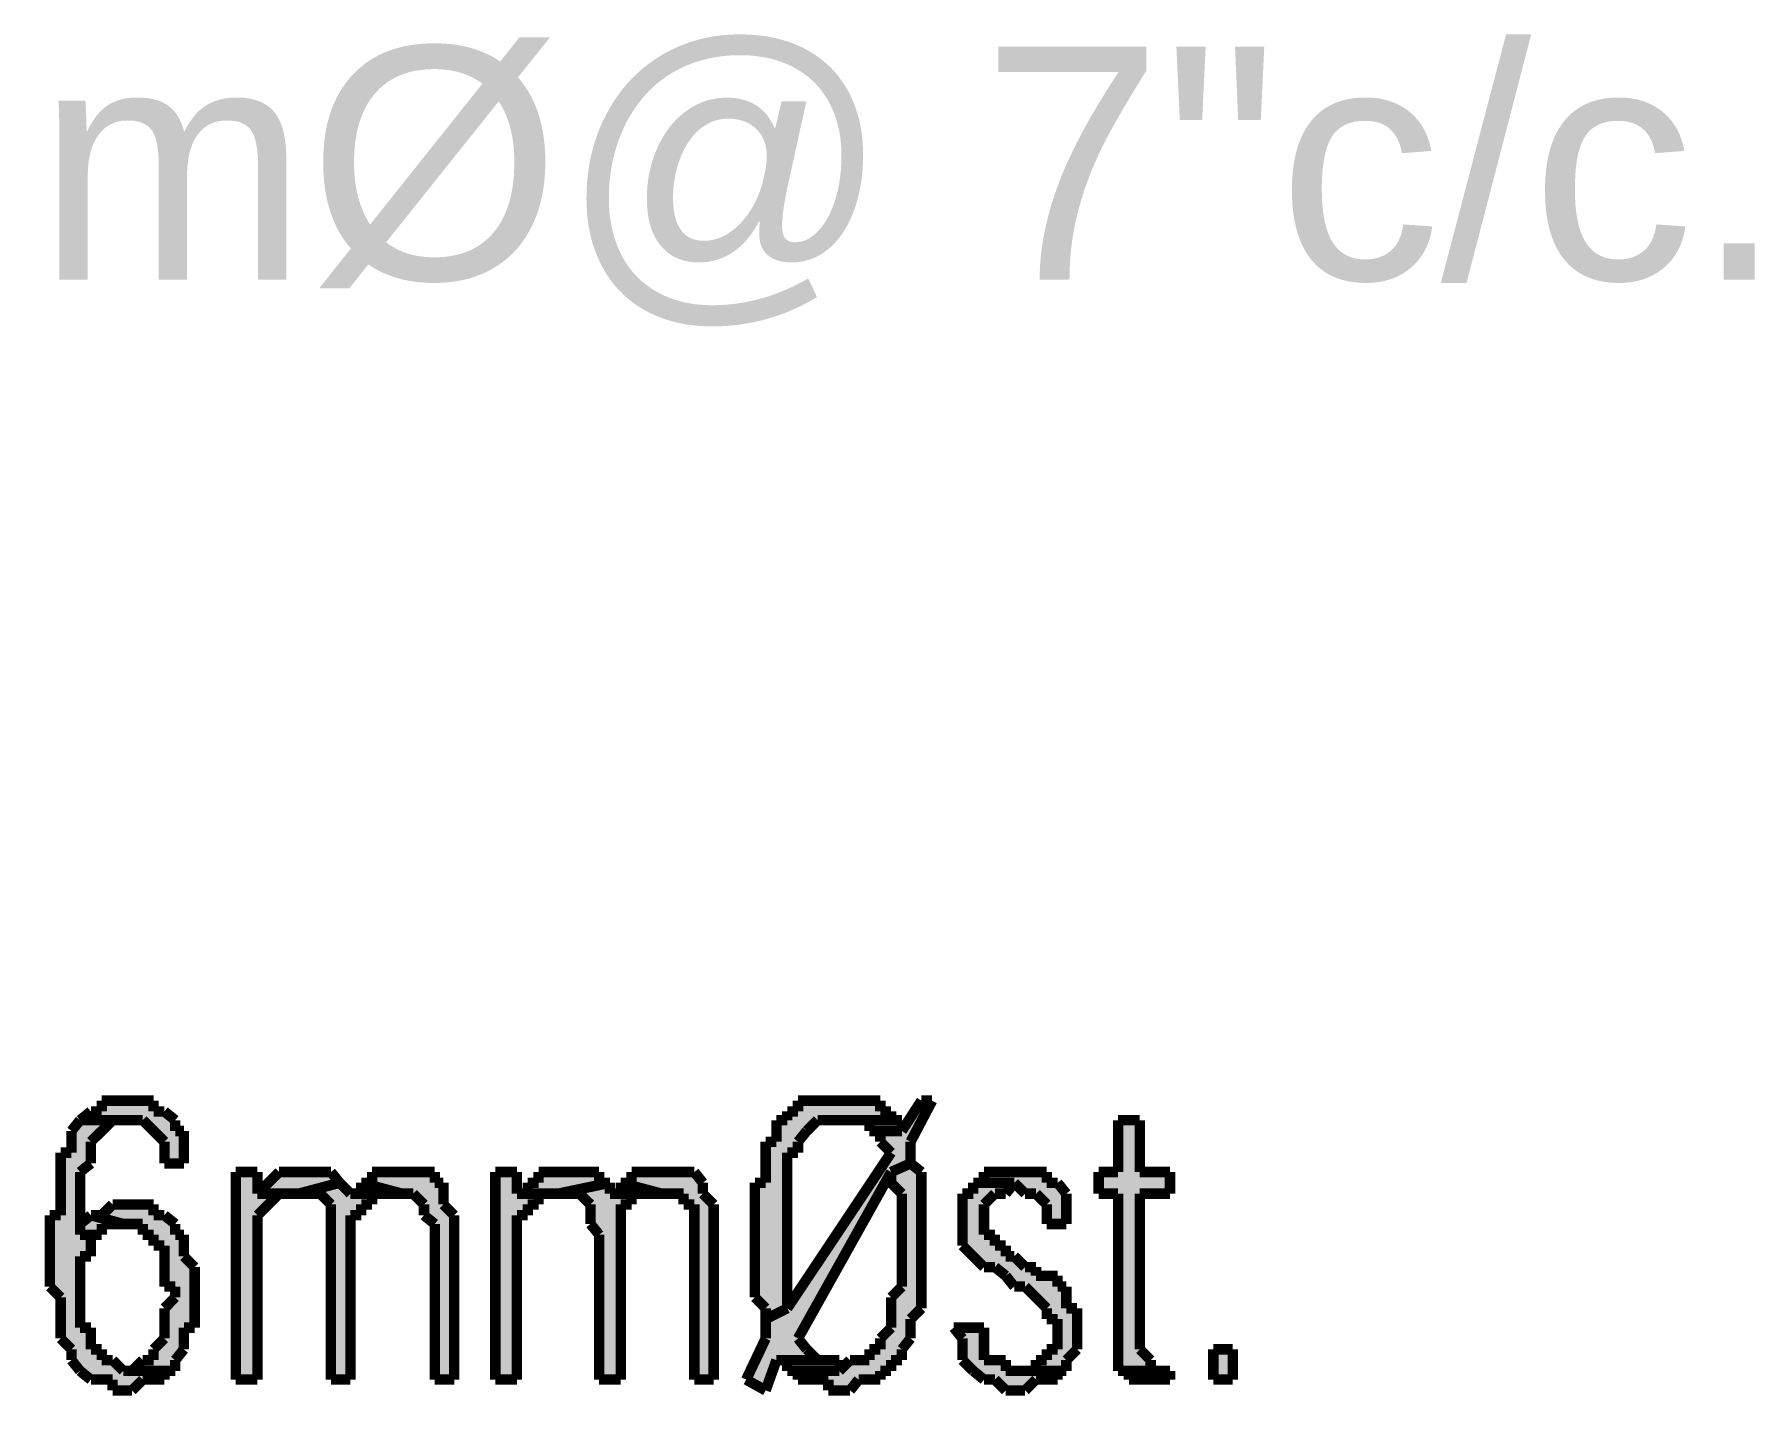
# Model space of a CAD drawing. Header units: millimetres. Extents: x 5 to 350, y 3 to 213.
# Drawn here: x 141.27 to 155.3, y 100.38 to 111.48 of the extents above; entities that cross this region are included whole.
import ezdxf

# ---------------------------------------------------------------- set-up
doc = ezdxf.new("R2010")
doc.units = ezdxf.units.MM
for name, color, linetype in [('H', 251, 'Continuous'), ('P', 255, 'Continuous'), ('T', 255, 'Continuous')]:
    doc.layers.add(name, color=color, linetype=linetype)
doc.styles.get("Standard").update_dxf_attribs({"font": 'arial.ttf'})

msp = doc.modelspace()

# ---------------------------------------------------------------- hatches: boundary and pattern name
at = {"layer": 'H', "linetype": 'Continuous'}
for points in [[(142.328, 102.27), (142.328, 102.447), (142.152, 102.623), (141.64, 102.623), (141.728, 102.694), (141.817, 102.694), (141.817, 102.782), (142.24, 102.782), (142.24, 102.694), (142.328, 102.694), (142.416, 102.623), (142.416, 102.535), (142.487, 102.535), (142.487, 102.27), (142.328, 102.27)], [(147.232, 100.418), (147.073, 100.506), (147.232, 100.842), (147.232, 101), (147.408, 101.088), (148.255, 102.358), (148.167, 102.447), (148.167, 102.535), (148.343, 102.535), (148.502, 102.782), (148.59, 102.782), (148.414, 102.447), (148.414, 102.27), (148.255, 102.2), (147.496, 100.842), (147.655, 100.665), (147.32, 100.665), (147.232, 100.418)], [(147.232, 101), (147.232, 101.088), (147.144, 101.177), (147.144, 102.112), (147.232, 102.112), (147.232, 102.447), (147.32, 102.447), (147.32, 102.623), (147.408, 102.623), (147.408, 102.694), (147.496, 102.694), (147.496, 102.782), (148.167, 102.782), (148.167, 102.694), (148.255, 102.694), (148.255, 102.623), (147.655, 102.623), (147.496, 102.447), (147.496, 102.358), (147.408, 102.358), (147.408, 101.088), (147.232, 101)], [(141.905, 100.418), (141.905, 100.506), (141.728, 100.506), (141.57, 100.665), (141.57, 100.753), (141.482, 100.842), (141.482, 101.177), (141.393, 101.265), (141.393, 101.847), (141.482, 101.847), (141.482, 102.358), (141.57, 102.358), (141.57, 102.535), (141.64, 102.623), (141.905, 102.623), (141.728, 102.447), (141.728, 102.27), (141.64, 102.2), (141.64, 101.688), (141.728, 101.688), (141.728, 101.512), (141.64, 101.512), (141.64, 100.93), (141.728, 100.93), (141.728, 100.753), (141.817, 100.753), (141.817, 100.665), (141.905, 100.665), (141.993, 100.577), (142.328, 100.577), (142.328, 100.506), (142.152, 100.506), (142.064, 100.418), (141.905, 100.418)], [(148.078, 102.535), (148.078, 102.623), (148.343, 102.623), (148.343, 102.535), (148.078, 102.535)], [(150.107, 100.577), (150.107, 102.023), (149.948, 102.023), (149.948, 102.2), (150.107, 102.2), (150.107, 102.623), (150.283, 102.623), (150.283, 102.2), (150.53, 102.2), (150.53, 102.023), (150.283, 102.023), (150.283, 100.753), (150.372, 100.665), (150.372, 100.577), (150.107, 100.577)], [(142.91, 100.506), (142.91, 102.2), (143.087, 102.2), (143.087, 102.023), (143.263, 102.023), (143.087, 101.847), (143.087, 100.506), (142.91, 100.506)], [(143.087, 102.023), (143.263, 102.2), (143.686, 102.2), (143.757, 102.112), (143.422, 102.023), (143.087, 102.023)], [(144.533, 100.506), (144.533, 101.776), (144.445, 101.847), (144.445, 101.935), (144.357, 102.023), (144.268, 102.023), (143.933, 102.112), (144.022, 102.112), (144.022, 102.2), (144.533, 102.2), (144.533, 102.112), (144.604, 102.112), (144.604, 101.935), (144.692, 101.847), (144.692, 100.506), (144.533, 100.506)], [(145.027, 100.506), (145.027, 102.2), (145.203, 102.2), (145.203, 102.023), (145.38, 102.023), (145.38, 101.935), (145.292, 101.935), (145.292, 101.847), (145.203, 101.847), (145.203, 100.506), (145.027, 100.506)], [(145.292, 102.023), (145.292, 102.112), (145.38, 102.112), (145.38, 102.2), (145.874, 102.2), (145.874, 102.112), (145.962, 102.112), (145.538, 102.023), (145.292, 102.023)], [(146.65, 100.506), (146.65, 101.935), (146.562, 101.935), (146.562, 102.023), (146.385, 102.023), (146.05, 102.112), (146.138, 102.112), (146.138, 102.2), (146.65, 102.2), (146.72, 102.112), (146.72, 102.023), (146.808, 101.935), (146.808, 100.506), (146.65, 100.506)], [(147.743, 100.418), (147.743, 100.506), (147.496, 100.506), (147.496, 100.577), (147.832, 100.577), (147.92, 100.665), (148.078, 100.665), (148.078, 100.753), (148.167, 100.753), (148.167, 100.842), (148.255, 100.93), (148.255, 101.177), (148.343, 101.265), (148.343, 102.023), (148.255, 102.112), (148.255, 102.2), (148.414, 102.27), (148.502, 102.2), (148.502, 101.088), (148.414, 101), (148.414, 100.842), (148.343, 100.753), (148.343, 100.665), (148.255, 100.665), (148.255, 100.577), (148.167, 100.577), (148.167, 100.506), (147.99, 100.506), (147.92, 100.418), (147.743, 100.418)], [(149.525, 101.776), (149.525, 101.935), (149.437, 102.023), (149.348, 102.023), (149.26, 102.112), (149.013, 102.112), (149.013, 102.2), (149.525, 102.2), (149.525, 102.112), (149.613, 102.112), (149.684, 102.023), (149.684, 101.776), (149.525, 101.776)], [(143.686, 100.506), (143.686, 101.935), (143.598, 102.023), (143.422, 102.023), (143.757, 102.112), (143.845, 102.023), (144.022, 102.023), (144.022, 101.935), (143.933, 101.935), (143.933, 101.847), (143.845, 101.847), (143.845, 100.506), (143.686, 100.506)], [(143.933, 102.023), (143.933, 102.112), (144.268, 102.023), (143.933, 102.023)], [(145.874, 100.506), (145.874, 101.688), (145.803, 101.776), (145.803, 101.935), (145.715, 102.023), (145.538, 102.023), (145.962, 102.112), (145.962, 102.023), (146.138, 102.023), (146.138, 101.935), (146.05, 101.935), (146.05, 100.506), (145.874, 100.506)], [(146.05, 102.023), (146.05, 102.112), (146.385, 102.023), (146.05, 102.023)], [(149.437, 100.577), (149.437, 100.665), (149.525, 100.665), (149.525, 100.753), (149.613, 100.753), (149.613, 101), (149.525, 101), (149.525, 101.088), (149.348, 101.265), (149.26, 101.265), (149.102, 101.424), (149.013, 101.424), (148.837, 101.6), (148.837, 102.023), (148.925, 102.023), (148.925, 102.112), (149.26, 102.112), (149.19, 102.023), (149.102, 102.023), (149.013, 101.935), (149.013, 101.688), (149.102, 101.688), (149.102, 101.6), (149.19, 101.6), (149.19, 101.512), (149.26, 101.512), (149.348, 101.424), (149.437, 101.424), (149.437, 101.353), (149.613, 101.353), (149.613, 101.265), (149.684, 101.265), (149.684, 101.088), (149.772, 101.088), (149.772, 100.753), (149.684, 100.665), (149.684, 100.577), (149.437, 100.577)], [(142.064, 100.577), (142.152, 100.665), (142.24, 100.665), (142.24, 100.753), (142.328, 100.842), (142.328, 101.088), (142.416, 101.177), (142.416, 101.265), (142.328, 101.265), (142.328, 101.6), (142.24, 101.6), (142.24, 101.688), (142.152, 101.688), (142.152, 101.776), (141.993, 101.776), (141.728, 101.847), (141.817, 101.847), (141.905, 101.935), (142.24, 101.935), (142.24, 101.847), (142.328, 101.847), (142.416, 101.776), (142.416, 101.688), (142.487, 101.688), (142.487, 101.512), (142.575, 101.424), (142.575, 100.93), (142.487, 100.93), (142.487, 100.753), (142.416, 100.665), (142.416, 100.577), (142.064, 100.577)], [(141.64, 101.688), (141.64, 101.776), (141.728, 101.847), (141.993, 101.776), (141.817, 101.776), (141.817, 101.688), (141.64, 101.688)], [(149.19, 100.418), (149.102, 100.506), (149.013, 100.506), (148.837, 100.665), (148.837, 100.842), (148.766, 100.93), (149.013, 100.93), (149.013, 100.665), (149.19, 100.665), (149.19, 100.577), (149.613, 100.577), (149.613, 100.506), (149.437, 100.506), (149.348, 100.418), (149.19, 100.418)], [(150.883, 100.506), (150.883, 100.753), (151.042, 100.753), (151.042, 100.506), (150.883, 100.506)], [(147.408, 100.577), (147.408, 100.665), (147.832, 100.665), (147.832, 100.577), (147.408, 100.577)], [(150.195, 100.506), (150.195, 100.577), (150.53, 100.577), (150.53, 100.506), (150.195, 100.506)]]:
    msp.add_hatch(color=256, dxfattribs=at).paths.add_polyline_path(points)

# ---------------------------------------------------------------- linework, layer by layer
at = {"layer": 'P', "const_width": 0.085}
for points in [[(141.728, 102.694), (141.64, 102.623)], [(141.817, 102.694), (141.728, 102.694)], [(141.905, 102.782), (141.817, 102.782)], [(141.817, 102.782), (141.817, 102.694)], [(141.993, 102.782), (141.905, 102.782)], [(142.064, 102.782), (141.993, 102.782)], [(142.152, 102.782), (142.064, 102.782)], [(142.064, 102.782), (142.064, 102.782)], [(142.24, 102.782), (142.152, 102.782)], [(142.24, 102.694), (142.24, 102.782)], [(142.328, 102.694), (142.24, 102.694)], [(142.416, 102.623), (142.328, 102.694)], [(147.496, 102.694), (147.408, 102.694)], [(147.408, 102.694), (147.408, 102.623)], [(147.567, 102.782), (147.496, 102.782)], [(147.496, 102.782), (147.496, 102.694)], [(147.655, 102.782), (147.567, 102.782)], [(147.743, 102.782), (147.655, 102.782)], [(147.832, 102.782), (147.743, 102.782)], [(147.92, 102.782), (147.832, 102.782)], [(147.99, 102.782), (147.92, 102.782)], [(148.078, 102.782), (147.99, 102.782)], [(148.167, 102.782), (148.078, 102.782)], [(148.167, 102.694), (148.167, 102.782)], [(148.255, 102.694), (148.167, 102.694)], [(148.255, 102.623), (148.255, 102.694)], [(148.502, 102.782), (148.343, 102.535)], [(148.414, 102.447), (148.59, 102.782)], [(148.59, 102.782), (148.502, 102.782)], [(141.64, 102.623), (141.57, 102.535)], [(141.57, 102.535), (141.57, 102.447)], [(142.064, 102.623), (141.64, 102.623)], [(141.64, 102.623), (142.064, 102.623)], [(141.728, 102.447), (141.817, 102.535)], [(141.817, 102.535), (141.905, 102.623)], [(141.905, 102.623), (141.993, 102.623)], [(141.993, 102.623), (142.064, 102.623)], [(142.064, 102.623), (142.152, 102.623)], [(142.152, 102.623), (142.24, 102.535)], [(142.24, 102.535), (142.328, 102.447)], [(142.416, 102.535), (142.416, 102.623)], [(142.487, 102.535), (142.416, 102.535)], [(142.487, 102.447), (142.487, 102.535)], [(147.408, 102.623), (147.32, 102.623)], [(147.32, 102.623), (147.32, 102.535)], [(147.32, 102.535), (147.32, 102.447)], [(147.496, 102.447), (147.567, 102.535)], [(147.567, 102.535), (147.655, 102.623)], [(147.655, 102.623), (147.743, 102.623)], [(147.743, 102.623), (147.832, 102.623)], [(148.255, 102.623), (147.832, 102.623)], [(147.832, 102.623), (147.92, 102.623)], [(147.832, 102.623), (148.255, 102.623)], [(147.92, 102.623), (147.99, 102.623)], [(147.99, 102.623), (148.078, 102.623)], [(148.078, 102.623), (148.078, 102.535)], [(148.078, 102.535), (148.343, 102.535)], [(148.343, 102.535), (148.078, 102.535)], [(148.078, 102.535), (148.167, 102.535)], [(148.167, 102.535), (148.167, 102.447)], [(148.343, 102.623), (148.255, 102.623)], [(148.343, 102.535), (148.343, 102.623)], [(150.283, 102.623), (150.107, 102.623)], [(150.107, 102.623), (150.107, 102.2)], [(150.283, 102.2), (150.283, 102.623)], [(141.57, 102.447), (141.57, 102.358)], [(141.728, 102.358), (141.728, 102.447)], [(142.328, 102.447), (142.328, 102.358)], [(142.487, 102.358), (142.487, 102.447)], [(147.32, 102.447), (147.232, 102.447)], [(147.232, 102.447), (147.232, 102.358)], [(147.496, 102.358), (147.496, 102.447)], [(148.167, 102.447), (148.255, 102.358)], [(148.414, 102.358), (148.414, 102.447)], [(141.57, 102.358), (141.482, 102.358)], [(141.482, 102.358), (141.482, 102.27)], [(141.482, 102.27), (141.482, 102.2)], [(141.64, 102.2), (141.728, 102.27)], [(141.728, 102.27), (141.728, 102.358)], [(142.328, 102.358), (142.328, 102.27)], [(142.328, 102.27), (142.487, 102.27)], [(142.487, 102.27), (142.487, 102.358)], [(147.232, 102.358), (147.232, 102.27)], [(147.232, 102.27), (147.232, 102.2)], [(148.255, 102.358), (147.408, 101.088)], [(147.408, 102.27), (147.408, 102.358)], [(147.408, 102.358), (147.496, 102.358)], [(147.408, 102.2), (147.408, 102.27)], [(148.414, 102.27), (148.255, 102.2)], [(148.255, 102.2), (148.414, 102.27)], [(148.414, 102.27), (148.414, 102.358)], [(148.502, 102.2), (148.414, 102.27)], [(141.482, 102.2), (141.482, 102.112)], [(141.482, 102.112), (141.482, 102.023)], [(141.64, 102.112), (141.64, 102.2)], [(141.64, 102.023), (141.64, 102.112)], [(143.087, 102.2), (142.91, 102.2)], [(142.91, 102.2), (142.91, 100.506)], [(143.087, 102.023), (143.087, 102.2)], [(143.175, 102.112), (143.087, 102.023)], [(143.263, 102.2), (143.175, 102.112)], [(143.334, 102.2), (143.263, 102.2)], [(143.422, 102.2), (143.334, 102.2)], [(143.51, 102.2), (143.422, 102.2)], [(143.757, 102.112), (143.422, 102.023)], [(143.422, 102.023), (143.757, 102.112)], [(143.598, 102.2), (143.51, 102.2)], [(143.686, 102.2), (143.598, 102.2)], [(143.598, 102.2), (143.598, 102.2)], [(143.757, 102.112), (143.686, 102.2)], [(143.845, 102.023), (143.757, 102.112)], [(143.933, 102.112), (143.933, 102.023)], [(144.268, 102.023), (143.933, 102.112)], [(144.022, 102.112), (143.933, 102.112)], [(143.933, 102.112), (144.268, 102.023)], [(144.11, 102.2), (144.022, 102.2)], [(144.022, 102.2), (144.022, 102.112)], [(144.18, 102.2), (144.11, 102.2)], [(144.268, 102.2), (144.18, 102.2)], [(144.357, 102.2), (144.268, 102.2)], [(144.445, 102.2), (144.357, 102.2)], [(144.533, 102.2), (144.445, 102.2)], [(144.533, 102.112), (144.533, 102.2)], [(144.604, 102.112), (144.533, 102.112)], [(144.604, 102.023), (144.604, 102.112)], [(145.203, 102.2), (145.027, 102.2)], [(145.027, 102.2), (145.027, 100.506)], [(145.203, 102.023), (145.203, 102.2)], [(145.38, 102.112), (145.292, 102.112)], [(145.292, 102.112), (145.292, 102.023)], [(145.45, 102.2), (145.38, 102.2)], [(145.38, 102.2), (145.38, 102.112)], [(145.538, 102.2), (145.45, 102.2)], [(145.627, 102.2), (145.538, 102.2)], [(145.962, 102.112), (145.538, 102.023)], [(145.538, 102.023), (145.962, 102.112)], [(145.715, 102.2), (145.627, 102.2)], [(145.803, 102.2), (145.715, 102.2)], [(145.874, 102.2), (145.803, 102.2)], [(145.874, 102.112), (145.874, 102.2)], [(145.962, 102.112), (145.874, 102.112)], [(145.962, 102.023), (145.962, 102.112)], [(146.05, 102.112), (146.05, 102.023)], [(146.385, 102.023), (146.05, 102.112)], [(146.138, 102.112), (146.05, 102.112)], [(146.05, 102.112), (146.385, 102.023)], [(146.226, 102.2), (146.138, 102.2)], [(146.138, 102.2), (146.138, 102.112)], [(146.297, 102.2), (146.226, 102.2)], [(146.385, 102.2), (146.297, 102.2)], [(146.473, 102.2), (146.385, 102.2)], [(146.562, 102.2), (146.473, 102.2)], [(146.65, 102.2), (146.562, 102.2)], [(146.72, 102.112), (146.65, 102.2)], [(146.72, 102.023), (146.72, 102.112)], [(147.232, 102.112), (147.144, 102.112)], [(147.144, 102.112), (147.144, 102.023)], [(147.232, 102.2), (147.232, 102.112)], [(147.408, 102.112), (147.408, 102.2)], [(147.408, 102.023), (147.408, 102.112)], [(147.496, 100.842), (148.255, 102.2)], [(148.255, 102.2), (148.255, 102.112)], [(148.255, 102.112), (148.343, 102.023)], [(148.502, 102.112), (148.502, 102.2)], [(148.502, 102.023), (148.502, 102.112)], [(148.925, 102.112), (148.925, 102.023)], [(149.26, 102.112), (148.925, 102.112)], [(149.013, 102.112), (148.925, 102.112)], [(148.925, 102.112), (149.26, 102.112)], [(149.102, 102.2), (149.013, 102.2)], [(149.013, 102.2), (149.013, 102.112)], [(149.19, 102.2), (149.102, 102.2)], [(149.26, 102.2), (149.19, 102.2)], [(149.19, 102.023), (149.26, 102.112)], [(149.348, 102.2), (149.26, 102.2)], [(149.26, 102.112), (149.348, 102.023)], [(149.437, 102.2), (149.348, 102.2)], [(149.348, 102.2), (149.348, 102.2)], [(149.525, 102.2), (149.437, 102.2)], [(149.525, 102.112), (149.525, 102.2)], [(149.613, 102.112), (149.525, 102.112)], [(149.684, 102.023), (149.613, 102.112)], [(150.107, 102.2), (149.948, 102.2)], [(149.948, 102.2), (149.948, 102.023)], [(150.53, 102.2), (150.283, 102.2)], [(150.53, 102.023), (150.53, 102.2)], [(141.482, 102.023), (141.482, 101.935)], [(141.64, 101.935), (141.64, 102.023)], [(143.263, 102.023), (143.087, 102.023)], [(143.087, 102.023), (143.263, 102.023)], [(143.175, 101.935), (143.263, 102.023)], [(143.263, 102.023), (143.334, 102.023)], [(143.334, 102.023), (143.422, 102.023)], [(143.422, 102.023), (143.51, 102.023)], [(143.51, 102.023), (143.598, 102.023)], [(143.598, 102.023), (143.686, 101.935)], [(144.022, 102.023), (143.845, 102.023)], [(143.845, 102.023), (143.845, 102.023)], [(143.933, 102.023), (143.845, 102.023)], [(143.845, 102.023), (144.022, 102.023)], [(144.022, 101.935), (144.022, 102.023)], [(144.022, 102.023), (144.11, 102.023)], [(144.11, 102.023), (144.18, 102.023)], [(144.18, 102.023), (144.268, 102.023)], [(144.268, 102.023), (144.357, 102.023)], [(144.357, 102.023), (144.445, 101.935)], [(144.604, 101.935), (144.604, 102.023)], [(145.38, 102.023), (145.203, 102.023)], [(145.292, 102.023), (145.203, 102.023)], [(145.203, 102.023), (145.38, 102.023)], [(145.38, 101.935), (145.38, 102.023)], [(145.38, 102.023), (145.45, 102.023)], [(145.45, 102.023), (145.538, 102.023)], [(145.538, 102.023), (145.627, 102.023)], [(145.627, 102.023), (145.715, 102.023)], [(145.715, 102.023), (145.803, 101.935)], [(146.138, 102.023), (145.962, 102.023)], [(145.962, 102.023), (145.962, 102.023)], [(146.05, 102.023), (145.962, 102.023)], [(145.962, 102.023), (146.138, 102.023)], [(146.138, 101.935), (146.138, 102.023)], [(146.138, 102.023), (146.226, 102.023)], [(146.226, 102.023), (146.297, 102.023)], [(146.297, 102.023), (146.385, 102.023)], [(146.385, 102.023), (146.473, 102.023)], [(146.473, 102.023), (146.562, 102.023)], [(146.562, 102.023), (146.562, 101.935)], [(146.808, 101.935), (146.72, 102.023)], [(147.144, 102.023), (147.144, 101.935)], [(147.408, 101.935), (147.408, 102.023)], [(148.343, 102.023), (148.343, 101.935)], [(148.502, 101.935), (148.502, 102.023)], [(148.925, 102.023), (148.837, 102.023)], [(148.837, 102.023), (148.837, 101.935)], [(149.013, 101.935), (149.102, 102.023)], [(149.102, 102.023), (149.19, 102.023)], [(149.348, 102.023), (149.437, 102.023)], [(149.437, 102.023), (149.525, 101.935)], [(149.684, 101.935), (149.684, 102.023)], [(149.948, 102.023), (150.107, 102.023)], [(150.107, 102.023), (150.107, 100.93)], [(150.283, 100.842), (150.283, 102.023)], [(150.283, 102.023), (150.53, 102.023)], [(141.482, 101.847), (141.393, 101.847)], [(141.393, 101.847), (141.393, 101.776)], [(141.482, 101.935), (141.482, 101.847)], [(141.64, 101.847), (141.64, 101.935)], [(141.728, 101.847), (141.64, 101.776)], [(141.64, 101.776), (141.64, 101.847)], [(141.993, 101.776), (141.728, 101.847)], [(141.817, 101.847), (141.728, 101.847)], [(141.728, 101.847), (141.993, 101.776)], [(141.905, 101.935), (141.817, 101.847)], [(141.993, 101.935), (141.905, 101.935)], [(142.064, 101.935), (141.993, 101.935)], [(142.152, 101.935), (142.064, 101.935)], [(142.064, 101.935), (142.064, 101.935)], [(142.24, 101.935), (142.152, 101.935)], [(142.24, 101.847), (142.24, 101.935)], [(142.328, 101.847), (142.24, 101.847)], [(142.416, 101.776), (142.328, 101.847)], [(143.087, 101.847), (143.175, 101.935)], [(143.087, 101.776), (143.087, 101.847)], [(143.686, 101.935), (143.686, 101.847)], [(143.686, 101.847), (143.686, 101.776)], [(143.845, 101.776), (143.845, 101.847)], [(143.845, 101.847), (143.933, 101.847)], [(143.933, 101.847), (143.933, 101.935)], [(143.933, 101.935), (144.022, 101.935)], [(144.445, 101.935), (144.445, 101.847)], [(144.445, 101.847), (144.533, 101.776)], [(144.692, 101.847), (144.604, 101.935)], [(144.692, 101.776), (144.692, 101.847)], [(145.203, 101.776), (145.203, 101.847)], [(145.203, 101.847), (145.292, 101.847)], [(145.292, 101.847), (145.292, 101.935)], [(145.292, 101.935), (145.38, 101.935)], [(145.803, 101.935), (145.803, 101.847)], [(145.803, 101.847), (145.803, 101.776)], [(146.05, 101.847), (146.05, 101.935)], [(146.05, 101.935), (146.138, 101.935)], [(146.05, 101.776), (146.05, 101.847)], [(146.562, 101.935), (146.65, 101.935)], [(146.65, 101.935), (146.65, 101.847)], [(146.65, 101.847), (146.65, 101.776)], [(146.808, 101.847), (146.808, 101.935)], [(146.808, 101.776), (146.808, 101.847)], [(147.144, 101.935), (147.144, 101.847)], [(147.144, 101.847), (147.144, 101.776)], [(147.408, 101.847), (147.408, 101.935)], [(147.408, 101.776), (147.408, 101.847)], [(148.343, 101.935), (148.343, 101.847)], [(148.343, 101.847), (148.343, 101.776)], [(148.502, 101.847), (148.502, 101.935)], [(148.502, 101.776), (148.502, 101.847)], [(148.837, 101.935), (148.837, 101.847)], [(148.837, 101.847), (148.837, 101.776)], [(149.013, 101.847), (149.013, 101.935)], [(149.013, 101.776), (149.013, 101.847)], [(149.525, 101.935), (149.525, 101.847)], [(149.525, 101.847), (149.525, 101.776)], [(149.684, 101.847), (149.684, 101.935)], [(149.684, 101.776), (149.684, 101.847)], [(141.393, 101.776), (141.393, 101.688)], [(141.393, 101.688), (141.393, 101.6)], [(141.64, 101.776), (141.64, 101.688)], [(141.64, 101.688), (141.64, 101.776)], [(141.64, 101.688), (141.817, 101.688)], [(141.817, 101.688), (141.64, 101.688)], [(141.728, 101.6), (141.728, 101.688)], [(141.728, 101.688), (141.817, 101.688)], [(141.817, 101.688), (141.817, 101.776)], [(141.817, 101.776), (141.905, 101.776)], [(141.905, 101.776), (141.993, 101.776)], [(141.993, 101.776), (141.993, 101.776)], [(141.993, 101.776), (142.064, 101.776)], [(142.064, 101.776), (142.152, 101.776)], [(142.152, 101.776), (142.152, 101.688)], [(142.152, 101.688), (142.24, 101.688)], [(142.24, 101.688), (142.24, 101.6)], [(142.416, 101.688), (142.416, 101.776)], [(142.487, 101.688), (142.416, 101.688)], [(142.487, 101.6), (142.487, 101.688)], [(143.087, 100.506), (143.087, 101.776)], [(143.686, 101.776), (143.686, 101.688)], [(143.686, 101.688), (143.686, 101.6)], [(143.845, 100.506), (143.845, 101.776)], [(144.533, 101.776), (144.533, 101.688)], [(144.533, 101.688), (144.533, 101.6)], [(144.692, 101.688), (144.692, 101.776)], [(144.692, 100.506), (144.692, 101.688)], [(145.203, 100.506), (145.203, 101.776)], [(145.803, 101.776), (145.874, 101.688)], [(145.874, 101.688), (145.874, 101.6)], [(146.05, 100.506), (146.05, 101.776)], [(146.65, 101.776), (146.65, 101.688)], [(146.65, 101.688), (146.65, 101.6)], [(146.808, 101.688), (146.808, 101.776)], [(146.808, 100.506), (146.808, 101.688)], [(147.144, 101.776), (147.144, 101.688)], [(147.144, 101.688), (147.144, 101.6)], [(147.408, 101.688), (147.408, 101.776)], [(147.408, 101.6), (147.408, 101.688)], [(148.343, 101.776), (148.343, 101.688)], [(148.343, 101.688), (148.343, 101.6)], [(148.502, 101.688), (148.502, 101.776)], [(148.502, 101.6), (148.502, 101.688)], [(148.837, 101.776), (148.837, 101.688)], [(148.837, 101.688), (148.837, 101.6)], [(149.013, 101.688), (149.013, 101.776)], [(149.102, 101.688), (149.013, 101.688)], [(149.102, 101.6), (149.102, 101.688)], [(149.525, 101.776), (149.684, 101.776)], [(141.393, 101.6), (141.393, 101.512)], [(141.728, 101.512), (141.728, 101.6)], [(142.24, 101.6), (142.328, 101.6)], [(142.328, 101.6), (142.328, 101.512)], [(142.487, 101.512), (142.487, 101.6)], [(143.686, 101.6), (143.686, 100.506)], [(144.533, 101.6), (144.533, 100.506)], [(145.874, 101.6), (145.874, 100.506)], [(146.65, 101.6), (146.65, 100.506)], [(147.144, 101.6), (147.144, 101.512)], [(147.408, 101.512), (147.408, 101.6)], [(148.343, 101.6), (148.343, 101.512)], [(148.502, 101.512), (148.502, 101.6)], [(148.837, 101.6), (148.925, 101.512)], [(149.19, 101.6), (149.102, 101.6)], [(149.19, 101.512), (149.19, 101.6)], [(141.393, 101.512), (141.393, 101.424)], [(141.393, 101.424), (141.393, 101.353)], [(141.64, 101.424), (141.64, 101.512)], [(141.64, 101.512), (141.728, 101.512)], [(141.64, 101.353), (141.64, 101.424)], [(142.328, 101.512), (142.328, 101.424)], [(142.328, 101.424), (142.328, 101.353)], [(142.575, 101.424), (142.487, 101.512)], [(142.575, 101.353), (142.575, 101.424)], [(147.144, 101.512), (147.144, 101.424)], [(147.144, 101.424), (147.144, 101.353)], [(147.408, 101.424), (147.408, 101.512)], [(147.408, 101.353), (147.408, 101.424)], [(148.343, 101.512), (148.343, 101.424)], [(148.343, 101.424), (148.343, 101.353)], [(148.502, 101.424), (148.502, 101.512)], [(148.502, 101.353), (148.502, 101.424)], [(148.925, 101.512), (149.013, 101.424)], [(149.013, 101.424), (149.102, 101.424)], [(149.102, 101.424), (149.19, 101.353)], [(149.26, 101.512), (149.19, 101.512)], [(149.348, 101.424), (149.26, 101.512)], [(149.437, 101.424), (149.348, 101.424)], [(149.437, 101.353), (149.437, 101.424)], [(141.393, 101.353), (141.393, 101.265)], [(141.393, 101.265), (141.482, 101.177)], [(141.64, 101.265), (141.64, 101.353)], [(141.64, 101.177), (141.64, 101.265)], [(142.328, 101.353), (142.328, 101.265)], [(142.328, 101.265), (142.416, 101.265)], [(142.416, 101.265), (142.416, 101.177)], [(142.575, 101.265), (142.575, 101.353)], [(142.575, 101.177), (142.575, 101.265)], [(147.144, 101.353), (147.144, 101.265)], [(147.144, 101.265), (147.144, 101.177)], [(147.408, 101.265), (147.408, 101.353)], [(147.408, 101.177), (147.408, 101.265)], [(148.343, 101.265), (148.255, 101.177)], [(148.343, 101.353), (148.343, 101.265)], [(148.502, 101.265), (148.502, 101.353)], [(148.502, 101.177), (148.502, 101.265)], [(149.19, 101.353), (149.26, 101.265)], [(149.26, 101.265), (149.348, 101.265)], [(149.348, 101.265), (149.437, 101.177)], [(149.525, 101.353), (149.437, 101.353)], [(149.613, 101.353), (149.525, 101.353)], [(149.613, 101.265), (149.613, 101.353)], [(149.684, 101.265), (149.613, 101.265)], [(149.684, 101.177), (149.684, 101.265)], [(141.482, 101.177), (141.482, 101.088)], [(141.64, 101.088), (141.64, 101.177)], [(142.416, 101.177), (142.328, 101.088)], [(142.575, 101.088), (142.575, 101.177)], [(147.144, 101.177), (147.232, 101.088)], [(147.408, 101.088), (147.408, 101.177)], [(148.255, 101.177), (148.255, 101.088)], [(148.502, 101.088), (148.502, 101.177)], [(149.437, 101.177), (149.525, 101.088)], [(149.684, 101.088), (149.684, 101.177)], [(141.482, 101.088), (141.482, 101)], [(141.482, 101), (141.482, 100.93)], [(141.64, 101), (141.64, 101.088)], [(141.64, 100.93), (141.64, 101)], [(142.328, 101.088), (142.328, 101)], [(142.328, 101), (142.328, 100.93)], [(142.575, 101), (142.575, 101.088)], [(142.575, 100.93), (142.575, 101)], [(147.408, 101.088), (147.232, 101)], [(147.232, 101.088), (147.232, 101)], [(147.232, 101), (147.408, 101.088)], [(147.232, 101), (147.232, 100.93)], [(148.255, 101.088), (148.255, 101)], [(148.255, 101), (148.255, 100.93)], [(148.414, 101), (148.502, 101.088)], [(148.414, 100.93), (148.414, 101)], [(149.525, 101.088), (149.525, 101)], [(149.525, 101), (149.613, 101)], [(149.613, 101), (149.613, 100.93)], [(149.772, 101.088), (149.684, 101.088)], [(149.772, 101), (149.772, 101.088)], [(149.772, 100.93), (149.772, 101)], [(141.482, 100.93), (141.482, 100.842)], [(141.482, 100.842), (141.57, 100.753)], [(141.728, 100.93), (141.64, 100.93)], [(141.728, 100.842), (141.728, 100.93)], [(141.728, 100.753), (141.728, 100.842)], [(142.328, 100.842), (142.24, 100.753)], [(142.328, 100.93), (142.328, 100.842)], [(142.487, 100.842), (142.487, 100.93)], [(142.487, 100.93), (142.575, 100.93)], [(142.487, 100.753), (142.487, 100.842)], [(147.232, 100.842), (147.073, 100.506)], [(147.232, 100.93), (147.232, 100.842)], [(147.567, 100.753), (147.496, 100.842)], [(148.255, 100.93), (148.167, 100.842)], [(148.167, 100.842), (148.167, 100.753)], [(148.343, 100.753), (148.414, 100.842)], [(148.414, 100.842), (148.414, 100.93)], [(149.013, 100.93), (148.766, 100.93)], [(148.766, 100.93), (148.837, 100.842)], [(148.837, 100.842), (148.837, 100.753)], [(149.013, 100.842), (149.013, 100.93)], [(149.013, 100.93), (149.013, 100.93)], [(149.013, 100.753), (149.013, 100.842)], [(149.613, 100.93), (149.613, 100.842)], [(149.613, 100.842), (149.613, 100.753)], [(149.772, 100.842), (149.772, 100.93)], [(149.772, 100.753), (149.772, 100.842)], [(150.107, 100.93), (150.107, 100.842)], [(150.107, 100.842), (150.107, 100.753)], [(150.283, 100.753), (150.283, 100.842)], [(141.57, 100.753), (141.57, 100.665)], [(141.817, 100.753), (141.728, 100.753)], [(141.817, 100.665), (141.817, 100.753)], [(142.24, 100.753), (142.24, 100.665)], [(142.416, 100.665), (142.487, 100.753)], [(147.655, 100.665), (147.567, 100.753)], [(148.167, 100.753), (148.078, 100.753)], [(148.078, 100.753), (148.078, 100.665)], [(148.343, 100.665), (148.343, 100.753)], [(148.837, 100.753), (148.837, 100.665)], [(149.013, 100.665), (149.013, 100.753)], [(149.613, 100.753), (149.525, 100.753)], [(149.525, 100.753), (149.525, 100.665)], [(149.684, 100.665), (149.772, 100.753)], [(150.107, 100.753), (150.107, 100.665)], [(150.372, 100.665), (150.283, 100.753)], [(150.883, 100.506), (150.883, 100.753)], [(150.883, 100.753), (151.042, 100.753)], [(151.042, 100.753), (151.042, 100.506)], [(141.57, 100.665), (141.64, 100.577)], [(141.64, 100.577), (141.728, 100.506)], [(141.905, 100.665), (141.817, 100.665)], [(141.993, 100.577), (141.905, 100.665)], [(142.064, 100.577), (141.993, 100.577)], [(141.993, 100.577), (142.416, 100.577)], [(142.416, 100.577), (141.993, 100.577)], [(142.152, 100.665), (142.064, 100.577)], [(142.24, 100.665), (142.152, 100.665)], [(142.328, 100.506), (142.328, 100.577)], [(142.328, 100.577), (142.416, 100.577)], [(142.416, 100.577), (142.416, 100.665)], [(147.232, 100.418), (147.32, 100.665)], [(147.655, 100.665), (147.32, 100.665)], [(147.32, 100.665), (147.408, 100.665)], [(147.32, 100.665), (147.655, 100.665)], [(147.408, 100.665), (147.408, 100.577)], [(147.408, 100.577), (147.832, 100.577)], [(147.832, 100.577), (147.408, 100.577)], [(147.408, 100.577), (147.496, 100.577)], [(147.496, 100.577), (147.496, 100.506)], [(147.743, 100.665), (147.655, 100.665)], [(147.655, 100.665), (147.655, 100.665)], [(147.832, 100.665), (147.743, 100.665)], [(147.832, 100.577), (147.832, 100.665)], [(147.92, 100.665), (147.832, 100.577)], [(147.99, 100.665), (147.92, 100.665)], [(148.078, 100.665), (147.99, 100.665)], [(148.167, 100.506), (148.167, 100.577)], [(148.167, 100.577), (148.255, 100.577)], [(148.255, 100.577), (148.255, 100.665)], [(148.255, 100.665), (148.343, 100.665)], [(148.837, 100.665), (148.925, 100.577)], [(148.925, 100.577), (149.013, 100.506)], [(149.102, 100.665), (149.013, 100.665)], [(149.19, 100.665), (149.102, 100.665)], [(149.19, 100.577), (149.19, 100.665)], [(149.26, 100.577), (149.19, 100.577)], [(149.684, 100.577), (149.26, 100.577)], [(149.348, 100.577), (149.26, 100.577)], [(149.26, 100.577), (149.684, 100.577)], [(149.437, 100.577), (149.348, 100.577)], [(149.525, 100.665), (149.437, 100.665)], [(149.437, 100.665), (149.437, 100.577)], [(149.613, 100.506), (149.613, 100.577)], [(149.613, 100.577), (149.684, 100.577)], [(149.684, 100.577), (149.684, 100.665)], [(150.107, 100.665), (150.107, 100.577)], [(150.107, 100.577), (150.195, 100.577)], [(150.46, 100.577), (150.195, 100.577)], [(150.195, 100.577), (150.195, 100.506)], [(150.195, 100.577), (150.46, 100.577)], [(150.372, 100.577), (150.372, 100.665)], [(150.46, 100.577), (150.372, 100.577)], [(150.53, 100.577), (150.46, 100.577)], [(150.53, 100.506), (150.53, 100.577)], [(141.728, 100.506), (141.817, 100.506)], [(141.817, 100.506), (141.905, 100.506)], [(141.905, 100.506), (141.905, 100.418)], [(141.905, 100.418), (141.993, 100.418)], [(141.993, 100.418), (142.064, 100.418)], [(142.064, 100.418), (142.152, 100.506)], [(142.152, 100.506), (142.24, 100.506)], [(142.24, 100.506), (142.328, 100.506)], [(142.91, 100.506), (143.087, 100.506)], [(143.686, 100.506), (143.845, 100.506)], [(144.533, 100.506), (144.692, 100.506)], [(145.027, 100.506), (145.203, 100.506)], [(145.874, 100.506), (146.05, 100.506)], [(146.65, 100.506), (146.808, 100.506)], [(147.073, 100.506), (147.232, 100.418)], [(147.496, 100.506), (147.567, 100.506)], [(147.567, 100.506), (147.655, 100.506)], [(147.655, 100.506), (147.743, 100.506)], [(147.743, 100.506), (147.743, 100.418)], [(147.743, 100.418), (147.832, 100.418)], [(147.832, 100.418), (147.92, 100.418)], [(147.92, 100.418), (147.99, 100.506)], [(147.99, 100.506), (148.078, 100.506)], [(148.078, 100.506), (148.167, 100.506)], [(149.013, 100.506), (149.102, 100.506)], [(149.102, 100.506), (149.19, 100.418)], [(149.19, 100.418), (149.26, 100.418)], [(149.26, 100.418), (149.348, 100.418)], [(149.348, 100.418), (149.437, 100.506)], [(149.437, 100.506), (149.525, 100.506)], [(149.525, 100.506), (149.613, 100.506)], [(150.195, 100.506), (150.283, 100.506)], [(150.283, 100.506), (150.372, 100.506)], [(150.372, 100.506), (150.46, 100.506)], [(150.46, 100.506), (150.53, 100.506)], [(151.042, 100.506), (150.883, 100.506)], [(150.883, 100.506), (150.883, 100.506)]]:
    msp.add_lwpolyline(points, dxfattribs=at)

# ---------------------------------------------------------------- texts
at = {"layer": 'T', "insert": (137.6, 109.1), "char_height": 1.9, "attachment_point": 7}
msp.add_mtext('{\\fArial|b0|i0|c0|p18;8mmØ@ 7"c/c.}', dxfattribs=at)

doc.saveas('drawing.dxf')
